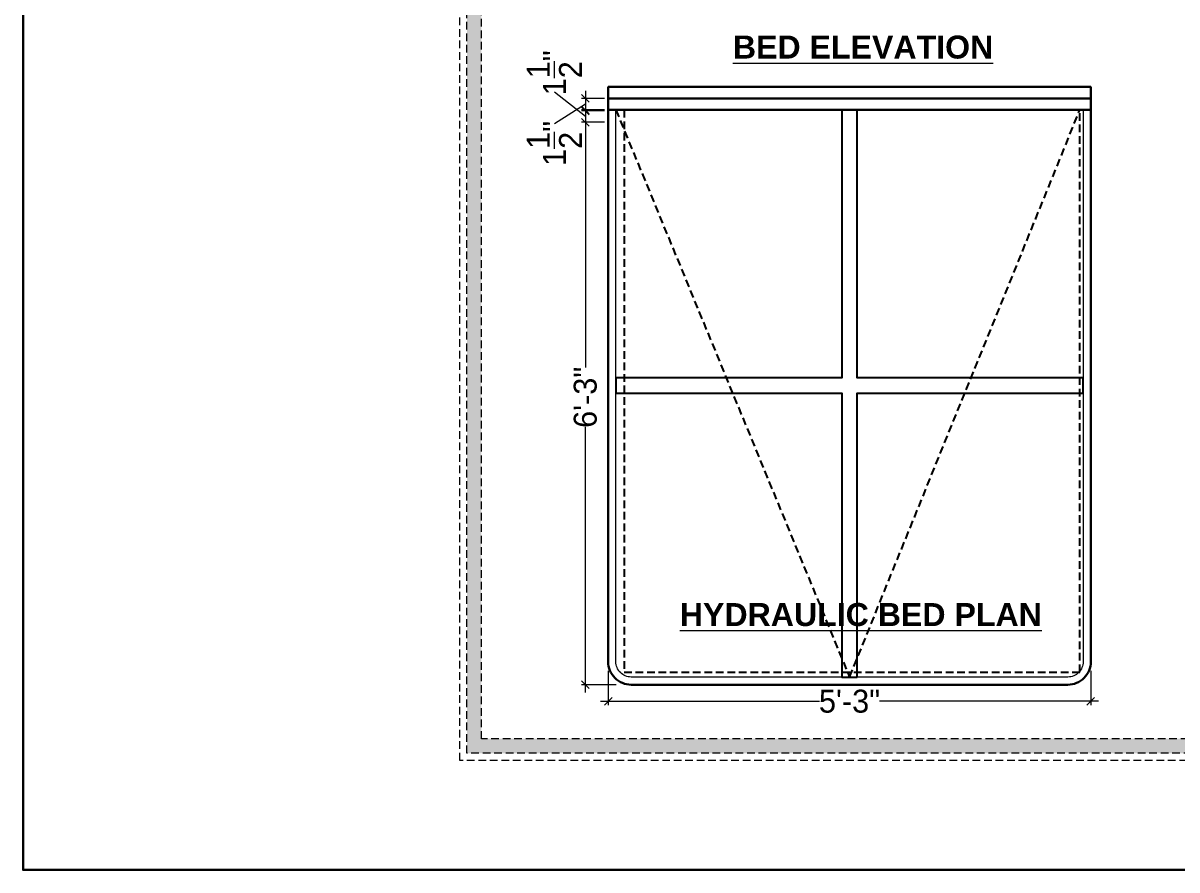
# Model space of a CAD drawing. Header units: millimetres. Extents: x 56222 to 3066687, y -650199 to -121287.
# Drawn here: x 133742.5 to 133893.1, y -184087.1 to -183976.5 of the extents above; entities that cross this region are included whole.
import ezdxf

# ---------------------------------------------------------------- set-up
doc = ezdxf.new("R2010")
doc.units = ezdxf.units.MM
doc.header["$MEASUREMENT"] = 0
doc.header["$PDMODE"] = 35
for name, pattern in [('00 . GROUND FLOOR$0$DASHED', [0.75, 0.5, -0.25]), ('DASHED', [0.75, 0.5, -0.25]), ('DASHEDX2', [1.5, 1, -0.5])]:
    doc.linetypes.add(name, pattern=pattern)
doc.layers.get('Defpoints').update_dxf_attribs({"color": 220})
for name, color, linetype, lineweight in [('$TD_AUDIT_GENERATED_(A0BDF17)', 32, 'Continuous', 30), ('DIM.', 250, 'Continuous', 13), ('Dimension', 10, 'DASHEDX2', 20), ('FURNITURE', 32, 'Continuous', 9), ('furniture dimensions', 1, 'DASHED', 0), ('wall', 7, 'Continuous', 30), ('XX~SLAB ( BEAM )~ ( DIM )', 7, 'Continuous', 9)]:
    doc.layers.add(name, color=color, linetype=linetype, lineweight=lineweight)
doc.styles.add('century g', font='GOTHIC.TTF')
doc.styles.get("Standard").update_dxf_attribs({"font": 'arial.ttf', "height": 6})
doc.dimstyles.new('Archana', dxfattribs={"dimtxt": 2, "dimasz": 0.75, "dimexe": 0.5, "dimexo": 0.5, "dimgap": 0, "dimtad": 0, "dimzin": 0, "dimdsep": 46, "dimlunit": 4, "dimtxsty": 'century g', "dimblk": 'OBLIQUE', "dimcen": 0, "dimdle": 1, "dimclrd": 256, "dimclre": 256, "dimclrt": 256, "dimadec": 0, "dimazin": 0, "dimtfac": 1, "dimtofl": 0, "dimtmove": 1, "dimatfit": 3, "dimfxl": 1, "dimfxlon": 1, "dimtolj": 1, "dimtzin": 0, "dimlwd": -1, "dimlwe": -1, "dimarcsym": 0})

# ---------------------------------------------------------------- blocks, each defined once
blk = doc.blocks.new('_Oblique')
at = {"layer": 'wall', "color": 0, "lineweight": -2}
blk.add_line((-0.5, -0.5), (0.5, 0.5), dxfattribs=at)
blk = doc.blocks.new('*D283')
at = {"layer": 'Defpoints', "color": 0, "linetype": 'Continuous', "lineweight": 30, "transparency": 16777216}
for p in [(133818.87, -183987.99), (133815.89, -183989.49), (133818.87, -183989.49)]:
    blk.add_point(p, dxfattribs=at)
at = {"layer": 'furniture dimensions', "color": 5, "linetype": 'Continuous', "transparency": 16777216}
for p, q in [((133815.89, -183988.74), (133811.85, -183985.57)), ((133815.89, -183986.99), (133815.89, -183990.49)), ((133818.37, -183989.49), (133815.39, -183989.49))]:
    blk.add_line(p, q, dxfattribs=at)
at = {"layer": 'furniture dimensions', "color": 5, "linetype": 'ByBlock', "transparency": 16777216}
blk.add_line((133818.37, -183987.99), (133815.39, -183987.99), dxfattribs=at)
at = {"layer": 'furniture dimensions', "color": 5, "linetype": 'Continuous', "transparency": 16777216}
for p, rotation in [((133815.89, -183987.99), 90), ((133815.89, -183989.49), 270)]:
    blk.add_blockref('_Oblique', p, dxfattribs=dict(at, rotation=rotation))
at = {"layer": 'furniture dimensions', "linetype": 'Continuous', "lineweight": 0, "transparency": 16777216, "insert": (133811.85, -183983.03), "char_height": 3, "attachment_point": 5, "rotation": 90, "style": 'century g'}
blk.add_mtext('\\A1;1{\\H1x;\\S1/2;}"', dxfattribs=at)
blk = doc.blocks.new('*D284')
at = {"layer": 'Defpoints', "color": 0, "linetype": 'Continuous', "lineweight": 30, "transparency": 16777216}
for p in [(133818.87, -183986.36), (133815.89, -183987.86), (133818.87, -183987.86)]:
    blk.add_point(p, dxfattribs=at)
at = {"layer": 'furniture dimensions', "color": 5, "linetype": 'ByBlock', "transparency": 16777216}
blk.add_line((133818.37, -183986.36), (133815.39, -183986.36), dxfattribs=at)
at = {"layer": 'furniture dimensions', "color": 5, "linetype": 'Continuous', "transparency": 16777216}
for p, q in [((133815.89, -183985.36), (133815.89, -183988.86)), ((133815.89, -183987.11), (133811.85, -183989.7)), ((133818.37, -183987.86), (133815.39, -183987.86))]:
    blk.add_line(p, q, dxfattribs=at)
for p, rotation in [((133815.89, -183986.36), 90), ((133815.89, -183987.86), 270)]:
    blk.add_blockref('_Oblique', p, dxfattribs=dict(at, rotation=rotation))
at = {"layer": 'furniture dimensions', "linetype": 'Continuous', "lineweight": 0, "transparency": 16777216, "insert": (133811.85, -183992.25), "char_height": 3, "attachment_point": 5, "rotation": 90, "style": 'century g'}
blk.add_mtext('\\A1;1{\\H1x;\\S1/2;}"', dxfattribs=at)
blk = doc.blocks.new('*D285')
at = {"layer": 'Defpoints', "color": 0, "linetype": 'Continuous', "lineweight": 30, "transparency": 16777216}
for p in [(133818.87, -183987.86), (133815.89, -184062.93), (133832.16, -184062.93)]:
    blk.add_point(p, dxfattribs=at)
at = {"layer": 'furniture dimensions', "color": 5, "linetype": 'ByBlock', "transparency": 16777216}
blk.add_line((133818.37, -183987.86), (133815.39, -183987.86), dxfattribs=at)
at = {"layer": 'furniture dimensions', "color": 5, "linetype": 'Continuous', "transparency": 16777216}
for p, q in [((133815.89, -183986.86), (133815.89, -184021.52)), ((133815.89, -184063.93), (133815.89, -184029.27)), ((133819.89, -184062.93), (133815.39, -184062.93))]:
    blk.add_line(p, q, dxfattribs=at)
for p, rotation in [((133815.89, -183987.86), 90), ((133815.89, -184062.93), 270)]:
    blk.add_blockref('_Oblique', p, dxfattribs=dict(at, rotation=rotation))
at = {"layer": 'furniture dimensions', "linetype": 'Continuous', "lineweight": 0, "transparency": 16777216, "insert": (133815.89, -184025.4), "char_height": 3, "attachment_point": 5, "rotation": 90, "style": 'century g'}
blk.add_mtext('\\A1;6\'-3"', dxfattribs=at)
blk = doc.blocks.new('*D286')
at = {"layer": 'Defpoints', "color": 0, "linetype": 'Continuous', "lineweight": 30, "transparency": 16777216}
for p in [(133818.87, -184055.94), (133881.87, -184055.94), (133881.87, -184065.1)]:
    blk.add_point(p, dxfattribs=at)
at = {"layer": 'furniture dimensions', "color": 5, "linetype": 'ByBlock', "transparency": 16777216}
blk.add_line((133818.87, -184061.1), (133818.87, -184065.6), dxfattribs=at)
at = {"layer": 'furniture dimensions', "color": 5, "linetype": 'Continuous', "transparency": 16777216}
for p, q in [((133881.87, -184061.1), (133881.87, -184065.6)), ((133817.87, -184065.1), (133846.44, -184065.1)), ((133882.87, -184065.1), (133854.3, -184065.1))]:
    blk.add_line(p, q, dxfattribs=at)
at = {"layer": 'furniture dimensions', "color": 5, "linetype": 'Continuous', "transparency": 16777216, "rotation": 180}
blk.add_blockref('_Oblique', (133818.87, -184065.1), dxfattribs=at)
at = {"layer": 'furniture dimensions', "color": 5, "linetype": 'Continuous', "transparency": 16777216}
blk.add_blockref('_Oblique', (133881.87, -184065.1), dxfattribs=at)
at = {"layer": 'furniture dimensions', "linetype": 'Continuous', "lineweight": 0, "transparency": 16777216, "insert": (133850.37, -184065.1), "char_height": 3, "attachment_point": 5, "style": 'century g'}
blk.add_mtext('\\A1;5\'-3"', dxfattribs=at)

msp = doc.modelspace()

# ---------------------------------------------------------------- hatches: boundary and pattern name
at = {"layer": 'Dimension', "true_color": 0xd39e00}
h = msp.add_hatch(color=42, dxfattribs=at)
h.paths.add_polyline_path([(133800.428, -183882.832), (133800.428, -184071.87), (134068.996, -184071.87), (134068.996, -183882.832)])
h.paths.add_polyline_path([(133802.313, -183884.716), (134067.111, -183884.716), (134067.111, -184069.985), (133802.313, -184069.985)], flags=16)

# ---------------------------------------------------------------- linework, layer by layer
at = {"layer": '$TD_AUDIT_GENERATED_(A0BDF17)', "linetype": '00 . GROUND FLOOR$0$DASHED', "lineweight": 25, "ltscale": 2}
for p, q in [((133819.87, -183987.862), (133850.37, -184061.93, 0)), ((133850.37, -184061.93, 0), (133880.447, -183987.862, 0))]:
    msp.add_line(p, q, dxfattribs=at)
at = {"layer": '$TD_AUDIT_GENERATED_(A0BDF17)', "linetype": '00 . GROUND FLOOR$0$DASHED', "lineweight": 25, "ltscale": 2, "elevation": 0}
msp.add_lwpolyline([(133820.938, -183987.862), (133820.938, -184061.281), (133880.447, -184061.28), (133880.447, -183987.861)], dxfattribs=at)
at = {"layer": 'Dimension', "color": 42, "true_color": 0xd39e00, "elevation": 0.119}
for points in [[(133799.486, -183881.889), (134069.938, -183881.889), (134069.938, -184072.812), (133799.486, -184072.812)], [(133800.428, -183882.832), (134068.996, -183882.832), (134068.996, -184071.87), (133800.428, -184071.87)], [(133802.313, -183884.716), (134067.111, -183884.716), (134067.111, -184069.985), (133802.313, -184069.985)]]:
    msp.add_lwpolyline(points, close=True, dxfattribs=at)
at = {"layer": 'FURNITURE', "lineweight": 30}
msp.add_lwpolyline([(133878.87, -184062.93), (133821.87, -184062.93, -0.4142136), (133818.87, -184059.93), (133818.87, -183984.862), (133881.87, -183984.862), (133881.87, -184059.93, -0.4142136)], format="xyb", close=True, dxfattribs=at)
for points in [[(133818.87, -183986.362), (133881.87, -183986.362), (133881.87, -183984.862), (133818.87, -183984.862)], [(133881.87, -183987.862), (133818.87, -183987.862), (133818.87, -183986.362), (133881.87, -183986.362)]]:
    msp.add_lwpolyline(points, close=True, dxfattribs=at)
at = {"layer": 'FURNITURE'}
msp.add_lwpolyline([(133878.87, -184061.93), (133821.87, -184061.93, -0.4142136), (133819.87, -184059.93), (133819.87, -183987.862), (133880.87, -183987.862), (133880.87, -184059.93, -0.4142136)], format="xyb", close=True, dxfattribs=at)
at = {"layer": 'FURNITURE', "lineweight": 25, "elevation": 0}
msp.add_lwpolyline([(133851.37, -184061.93), (133851.37, -184024.862), (133880.87, -184024.862), (133880.87, -184022.862), (133851.37, -184022.862), (133851.37, -183987.862), (133849.37, -183987.862), (133849.37, -184022.862), (133819.87, -184022.862), (133819.87, -184024.862), (133849.37, -184024.862), (133849.37, -184061.93)], close=True, dxfattribs=at)
at = {"layer": 'XX~SLAB ( BEAM )~ ( DIM )', "color": 3, "lineweight": 30}
msp.add_lwpolyline([(133742.493, -183380.928), (135103.431, -183380.928), (135103.431, -184087.118), (133742.493, -184087.118)], close=True, dxfattribs=at)

# ---------------------------------------------------------------- texts
at = {"layer": 'DIM.', "color": 1, "char_height": 3, "attachment_point": 1}
for s, insert in [('{\\fArial|b1|i0|c0|p34;\\LBED ELEVATION}', (133835.143, -183978.161)), ('{\\fArial|b1|i0|c0|p34;\\LHYDRAULIC BED PLAN }', (133828.219, -184052.268))]:
    msp.add_mtext_dynamic_manual_height_columns(s, width=111.55884, gutter_width=1, heights=[0], dxfattribs=dict(at, insert=insert))

# ---------------------------------------------------------------- dimensions: what is measured, and where the dimension line sits
at = {"layer": 'furniture dimensions', "color": 5, "linetype": 'Continuous', "lineweight": 0}
for base, p1, p2, picture, middle in [((133815.887, -183989.492), (133818.87, -183987.992), (133818.87, -183989.492), '*D283', (133811.849, -183985.57)), ((133815.887, -183987.862), (133818.87, -183986.362), (133818.87, -183987.862), '*D284', (133811.849, -183989.703))]:
    dim = msp.add_linear_dim(base=base, p1=p1, p2=p2, angle=90, dimstyle='Archana', override={"dimtxt": 3, "dimasz": 1, "dimclrd": 5, "dimclre": 5, "dimfxl": 4}, dxfattribs=at)
    dim.commit()
    dim.dimension.update_dxf_attribs({"geometry": picture, "text_midpoint": middle, "dimtype": 160})
dim = msp.add_linear_dim(base=(133815.887, -184062.93), p1=(133818.87, -183987.862), p2=(133832.16, -184062.93), angle=90, dimstyle='Archana', override={"dimtxt": 3, "dimasz": 1, "dimclrd": 5, "dimclre": 5, "dimfxl": 4}, dxfattribs=at)
dim.commit()
dim.dimension.update_dxf_attribs({"geometry": '*D285', "text_midpoint": (133815.887, -184025.396)})
dim = msp.add_linear_dim(base=(133881.87, -184065.095), p1=(133818.87, -184055.941), p2=(133881.87, -184055.941), dimstyle='Archana', override={"dimtxt": 3, "dimasz": 1, "dimclrd": 5, "dimclre": 5, "dimfxl": 4}, dxfattribs=at)
dim.commit()
dim.dimension.update_dxf_attribs({"geometry": '*D286', "text_midpoint": (133850.37, -184065.095)})

doc.saveas('drawing.dxf')
